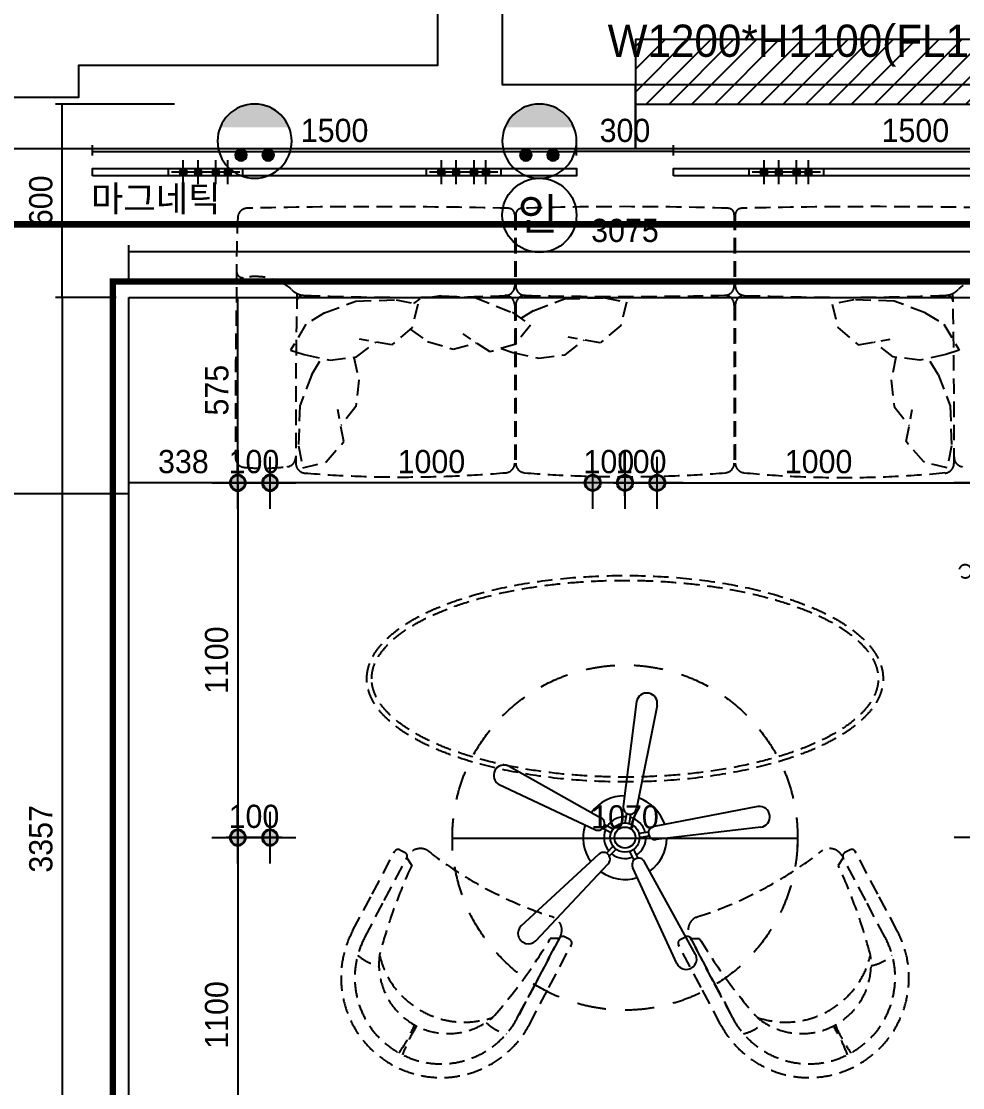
# Model space of a CAD drawing. Header units: millimetres. Extents: x 346859 to 753976, y -86090 to 5333.
# Drawn here: x 437295 to 440212, y -17125 to -13819 of the extents above; entities that cross this region are included whole.
import ezdxf

# ---------------------------------------------------------------- set-up
doc = ezdxf.new("R2010")
doc.units = ezdxf.units.MM
doc.header["$LTSCALE"] = 60
for name, pattern in [('DH-HID2', [1.2, 0.8, -0.4]), ('HID', [2.5, 1.5, -1]), ('HID2', [1, 0.5, -0.5])]:
    doc.linetypes.add(name, pattern=pattern)
for name, color, linetype in [('0-ELC TEXT', 7, 'Continuous'), ('03-WAL NEW', 3, 'Continuous'), ('04-WIN', 4, 'Continuous'), ('06-FUR', 6, 'Continuous'), ('06-LIGHT', 4, 'Continuous'), ('07-DIM WAL', 5, 'Continuous'), ('2CONTINUOUS', 2, 'Continuous'), ('3.기호.계단선', 30, 'Continuous'), ('CEIL-LIGHT', 7, 'Continuous'), ('FU-FURM', 251, 'DH-HID2'), ('HAT', 8, 'Continuous'), ('RC-LIGHT', 7, 'Continuous'), ('설비', 140, 'Continuous')]:
    doc.layers.add(name, color=color, linetype=linetype)
doc.styles.add('YOURNAME', font='HY울릉도M.TTF')
doc.styles.add('코레일둥고', font='Korail_Round_Gothic_Medium.ttf')
doc.dimstyles.new('40', dxfattribs={"dimscale": 40, "dimtxt": 1.8, "dimasz": 0.9, "dimexe": 0.5, "dimexo": 1, "dimgap": 0.7, "dimtad": 1, "dimdec": 0, "dimzin": 0, "dimdsep": 46, "dimtxsty": 'YOURNAME', "dimblk": 'NONE', "dimcen": 0, "dimclrd": 1, "dimclre": 1, "dimclrt": 7, "dimadec": 0, "dimazin": 0, "dimtfac": 1, "dimtdec": 0, "dimtix": 1, "dimtmove": 2, "dimatfit": 3, "dimldrblk": 'NONE', "dimfxl": 1, "dimtolj": 1, "dimtzin": 0, "dimarcsym": 0})

# ---------------------------------------------------------------- blocks, each defined once
blk = doc.blocks.new('VUSAUSEH')
at = {"layer": '04-WIN'}
blk.add_lwpolyline([(413398.2, 42963.2), (413398.2, 43163.2), (414598.2, 43163.2), (414598.2, 42963.2)], close=True, dxfattribs=at)
at = {"layer": '2CONTINUOUS'}
blk.add_lwpolyline([(409911.2, 43123.2), (411673.2, 43123.2), (411673.2, 43223.2), (412785.2, 43223.2), (412785.2, 44084.2), (412985.2, 44084.2), (412985.2, 43163.2), (413398.2, 43163.2), (413398.2, 42963.2), (409911.2, 42963.2), (409911.2, 43123.2)], dxfattribs=at)
at = {"layer": '0-ELC TEXT', "style": '코레일둥고'}
blk.add_text('W1200*H1100(FL1210)', height=100, dxfattribs=at).set_placement((413312, 43248.5))
blk = doc.blocks.new('cjswjdeh')
at = {"layer": 'HAT'}
h = blk.add_hatch(dxfattribs=at)
h.set_pattern_fill('_USER', color=8, scale=50, angle=45, pattern_type=0)
h.set_pattern_definition([(45, (91194.99, 68), (-35.355339, 35.355339), [])])
h.paths.add_polyline_path([(439198.2, 43102.2), (439198.2, 43302.2), (440398.2, 43302.2), (440398.2, 43102.2)])
at = {"layer": '03-WAL NEW'}
blk.add_lwpolyline([(439198.2, 43102.2), (440398.2, 43102.2), (440398.2, 43302.2), (439198.2, 43302.2)], close=True, dxfattribs=at)
at = {"layer": 'FU-FURM', "color": 8}
for p, q in [((438824, 42758.9), (438824, 42538.3)), ((438827, 42758.9), (438827, 42538.7)), ((439504.5, 42758.9), (439504.5, 42539.1)), ((439507.5, 42758.9), (439507.5, 42538.7)), ((437961.8, 42605.4), (437962, 42534.4)), ((438234.9, 42454.4), (438331.5, 42491.4)), ((438331.5, 42491.4), (438456.2, 42495)), ((438456.2, 42495), (438523.9, 42481.5)), ((438529.5, 42498.1), (438510.3, 42484.2)), ((438596.5, 42507.1), (438529.5, 42498.1)), ((438596.5, 42507.1), (438699.9, 42502.6)), ((438699.9, 42502.6), (438815.7, 42456.4)), ((438881.5, 42460.9), (438978.1, 42497.9)), ((438978.1, 42497.9), (439102.8, 42501.5)), ((439102.8, 42501.5), (439170.5, 42488)), ((439170.5, 42488), (439152.5, 42415.7)), ((439875.2, 42495), (439807.5, 42481.5)), ((439999.9, 42491.4), (439875.2, 42495)), ((440096.5, 42454.4), (439999.9, 42491.4)), ((438234.9, 42454.4), (438177, 42419.5)), ((438523.9, 42481.5), (438505.9, 42409.3)), ((438815.7, 42456.4), (438872.4, 42417)), ((438824, 42478.5), (438824, 41988.8)), ((438827, 42478.8), (438827, 41988.8)), ((438881.5, 42460.9), (438842.8, 42437.6)), ((439504.5, 42478.8), (439504.5, 41988.8)), ((439507.5, 42479.4), (439507.5, 41988.9)), ((439807.5, 42481.5), (439825.5, 42409.3)), ((440096.5, 42454.4), (440154.4, 42419.5)), ((438177, 42419.5), (438141, 42358.8)), ((438505.9, 42409.3), (438442.7, 42355.1)), ((438500.2, 42404.4), (438554, 42366)), ((438747.7, 42333.4), (438663.7, 42389.4)), ((438872.4, 42417), (438827.2, 42357.9)), ((439152.5, 42415.7), (439089.3, 42361.6)), ((439825.5, 42409.3), (439888.7, 42355.1)), ((440154.4, 42419.5), (440190.4, 42358.8)), ((438141, 42358.8), (438129.5, 42339.3)), ((438334, 42318.1), (438393, 42364.1)), ((438442.7, 42355.1), (438343.3, 42373.2)), ((438554, 42366), (438633.2, 42342.6)), ((438633.2, 42342.6), (438705.7, 42361.4)), ((438827.2, 42357.9), (438747.7, 42333.4)), ((438980.6, 42324.6), (439039.6, 42370.6)), ((439089.3, 42361.6), (438989.9, 42379.6)), ((439888.7, 42355.1), (439988.1, 42373.2)), ((439997.4, 42318.1), (439938.4, 42364.1)), ((440190.4, 42358.8), (440201.9, 42339.3)), ((438129.5, 42339.3), (438171.2, 42325.4)), ((438171.2, 42325.4), (438252, 42308.1)), ((438781.7, 42343.9), (438817.8, 42331.9)), ((438817.8, 42331.9), (438898.6, 42314.5)), ((438898.6, 42314.5), (438980.6, 42324.6)), ((440160.2, 42325.4), (440079.4, 42308.1)), ((440201.9, 42339.3), (440160.2, 42325.4)), ((438194.7, 42263.3), (438225.1, 42313.8)), ((438252, 42308.1), (438334, 42318.1)), ((438325.8, 42317.1), (438341, 42246.2)), ((440005.6, 42317.1), (439990.4, 42246.2)), ((440079.4, 42308.1), (439997.4, 42318.1)), ((440136.8, 42263.3), (440106.3, 42313.8)), ((438194.7, 42263.3), (438157.7, 42166.6)), ((440136.8, 42263.3), (440173.8, 42166.6)), ((438341, 42246.2), (438331, 42164.2)), ((439990.4, 42246.2), (440000.4, 42164.2)), ((438157.7, 42166.6), (438154.1, 42042)), ((438331, 42164.2), (438284.9, 42105.1)), ((440000.4, 42164.2), (440046.5, 42105.1)), ((440173.8, 42166.6), (440177.4, 42042)), ((438294, 42055.5), (438275.9, 42154.8)), ((440037.5, 42055.5), (440055.5, 42154.8)), ((438154.1, 42042), (438167.6, 41974.2)), ((438239.8, 41992.3), (438294, 42055.5)), ((440091.6, 41992.3), (440037.5, 42055.5)), ((440177.4, 42042), (440163.8, 41974.2)), ((438167.6, 41974.2), (438239.8, 41992.3)), ((440163.8, 41974.2), (440091.6, 41992.3)), ((438382.1, 40652.5), (438451.8, 40784.4)), ((438468.2, 40789.5), (438484.3, 40781)), ((439863.2, 40789.5), (439847.1, 40781)), ((439949.3, 40652.5), (439879.6, 40784.4)), ((438419.7, 40632.7), (438489.4, 40764.5)), ((438489.4, 40764.5), (438504.6, 40741.4)), ((439842, 40764.5), (439826.8, 40741.4)), ((439911.7, 40632.7), (439842, 40764.5)), ((438321.6, 40538.2), (438382.1, 40652.5)), ((440009.8, 40538.2), (439949.3, 40652.5)), ((438359.2, 40518.3), (438419.7, 40632.7)), ((439972.2, 40518.3), (439911.7, 40632.7)), ((438964.9, 40520.2), (438892.3, 40382.8)), ((438892.3, 40382.8), (438962, 40514.7)), ((438962, 40514.7), (438934.3, 40514.3)), ((438994.6, 40511.3), (438978.4, 40519.8)), ((439336.9, 40511.3), (439353, 40519.8)), ((439366.5, 40520.2), (439439.1, 40382.8)), ((439369.4, 40514.7), (439397.1, 40514.3)), ((439439.1, 40382.8), (439369.4, 40514.7)), ((438929.9, 40363), (438999.6, 40494.9)), ((439401.5, 40363), (439331.8, 40494.9)), ((438831.9, 40268.5), (438892.3, 40382.8)), ((438892.3, 40382.8), (438831.9, 40268.5)), ((439499.6, 40268.5), (439439.1, 40382.8)), ((439439.1, 40382.8), (439499.6, 40268.5)), ((438869.5, 40248.6), (438929.9, 40363)), ((439462, 40248.6), (439401.5, 40363))]:
    blk.add_line(p, q, dxfattribs=at)
for centre, radius, start, end in [((437995.5, 42749.2), 30, 91.3847, 180), ((438394.7, 26028.1), 16755.8, 88.60025, 91.36763), ((438804, 42758.9), 20, 0, 90), ((438847, 42758.9), 20, 90, 180), ((439165.7, 32621.3), 10162.7, 88.20263, 91.79737), ((439484.5, 42758.9), 20, 0, 90), ((439527.5, 42758.9), 20, 90, 180), ((439936.5, 26048.6), 16735.4, 88.63155, 91.40061), ((441601.5, 42585.3), 3639.7, 177.4199, 180.0262), ((437981.8, 42583.7), 20, 180.0212, 275.0782), ((438019.5, 42385.6), 181.7, 57.5878, 101.4156), ((460385.3, 42123.3), 22427, 178.94948, 180.29926), ((438088.4, 42486.2), 60, 43.4233, 61.6567), ((438175.6, 42568.7), 60, 223.4233, 267.7332), ((438794, 42538.3), 30, 272.0731, 0), ((438857, 42538.7), 30, 180, 268.7953), ((439474.5, 42539.1), 30, 271.2881, 0), ((439537.5, 42538.7), 30, 180, 267.819), ((440155.3, 42568.7), 60, 272.2668, 316.5767), ((440242.5, 42486.2), 60, 118.3433, 136.5767), ((459959.1, 42109.6), 21813.9, 178.93528, 180.32022), ((438168.5, 42488.9), 20, 90, 180), ((438490.7, 50916.7), 8413.9, 267.83765, 272.07311), ((438794, 42478.5), 30, 0, 92.2479), ((438857, 42478.8), 30, 88.9878, 180), ((439155.4, 56729.4), 14223.9, 268.79526, 271.28809), ((439474.5, 42478.8), 30, 0, 91.0122), ((439537.5, 42479.4), 30, 101.0539, 180), ((439846.1, 50643.5), 8140.7, 267.81897, 272.20545), ((440162.5, 42488.9), 20, 0, 90), ((418371.9, 42109.6), 21813.9, 359.67978, 1.06472), ((437988.5, 42005.6), 30, 178.9327, 265.3487), ((438115.4, 42007.5), 30, 276.1197, 1.0625), ((440215.5, 42007.5), 30, 178.9375, 263.8803), ((438043.4, 42586.8), 613.8, 264.6482, 277.0418), ((438175.5, 41987.9), 30, 180.2976, 265.1553), ((438478.8, 45749.1), 3803.4, 265.388, 274.793), ((438794, 41988.8), 30, 275.0349, 0), ((438857, 41988.8), 30, 180, 265.6169), ((439165.7, 45890.1), 3943.5, 265.4761, 274.5239), ((439474.5, 41988.8), 30, 274.3831, 0), ((439537.5, 41988.9), 30, 180, 264.2111), ((439844.9, 45176.4), 3232.3, 264.4888, 275.5767), ((440155.4, 41987.9), 30, 274.8447, 359.7024), ((440220.3, 41653.4), 20, 23.546, 336.4581), ((438462.5, 40778.7), 12.2, 62.1409, 152.1409), ((438478.6, 40770.2), 12.2, 332.1409, 62.1409), ((438531.7, 40749.2), 44.5, 62.1409, 152.1409), ((439324.2, 41772), 1250.1, 231.877, 252.4048), ((439007.2, 41772), 1250.1, 287.5952, 308.123), ((439799.8, 40749.2), 44.5, 27.8591, 117.8591), ((439852.8, 40770.2), 12.2, 117.8591, 207.8591), ((439868.9, 40778.7), 12.2, 27.8591, 117.8591), ((440023.3, 40040.1), 1672.8, 155.2121, 165.3602), ((438308.1, 40040.1), 1672.8, 14.6398, 24.7879), ((438925.5, 40541), 44.5, 332.1409, 62.1409), ((439405.9, 40541), 44.5, 117.8591, 207.8591), ((438595.5, 40393.4), 309.8, 152.1409, 332.1409), ((439735.9, 40393.4), 309.8, 207.8591, 27.8591), ((438595.5, 40393.4), 267.3, 152.1409, 332.1409), ((437499.4, 41374.1), 1672.8, 318.7187, 329.0697), ((438972.8, 40509.1), 12.2, 62.1409, 152.1409), ((438988.9, 40500.5), 12.2, 332.1409, 62.1409), ((439342.5, 40500.5), 12.2, 117.8591, 207.8591), ((439358.7, 40509.1), 12.2, 27.8591, 117.8591), ((440832, 41374.1), 1672.8, 210.9303, 221.2813), ((439735.9, 40393.4), 267.3, 207.8591, 27.8591), ((438431.4, 40569), 141.6, 228.4603, 258.4306), ((438617.8, 40434.6), 214.8, 172.4383, 310.196), ((438667.5, 40525.4), 270, 193.4003, 289.234), ((439663.9, 40525.4), 270, 250.766, 346.5997), ((439713.6, 40434.6), 214.8, 229.804, 7.5617), ((439900, 40569), 141.6, 281.5694, 311.5397), ((438100.7, 40423.6), 449.6, 324.1217, 336.7973), ((438899.2, 40001.6), 449.6, 147.4863, 160.1601), ((438833.1, 40356.7), 141.6, 226.1639, 255.8215), ((439498.3, 40356.7), 141.6, 284.1785, 313.8361), ((439432.2, 40001.6), 449.6, 19.8399, 32.5137), ((440230.7, 40423.6), 449.6, 203.2027, 215.8783)]:
    blk.add_arc(centre, radius, start, end, dxfattribs=at)
blk.add_ellipse((439165.7, 41320.3), major_axis=(-800, 0), ratio=0.4, dxfattribs=at)
blk.add_open_spline([(438380.7, 41320.3), (438380.7, 41311.3), (438381.8, 41302.2), (438386.2, 41284.1), (438389.5, 41274.9), (438398.4, 41256.7), (438403.9, 41247.5), (438417.5, 41229.2), (438425.4, 41220.1), (438443.6, 41202.1), (438453.9, 41193.2), (438476.6, 41175.7), (438489.1, 41167.1), (438516.2, 41150.4), (438530.8, 41142.3), (438562, 41126.7), (438578.6, 41119.1), (438613.5, 41104.6), (438631.9, 41097.7), (438678.4, 41081.8), (438707.3, 41073.2), (438767.9, 41057.7), (438799.6, 41050.7), (438865.1, 41038.6), (438898.8, 41033.4), (438967.9, 41025), (439003.2, 41021.7), (439074.5, 41017.1), (439110.6, 41015.7), (439182.9, 41015.1), (439219.1, 41015.7), (439290.9, 41019), (439326.5, 41021.6), (439396.5, 41028.7), (439430.9, 41033.2), (439497.8, 41044.1), (439530.3, 41050.4), (439592.7, 41064.8), (439622.7, 41072.8), (439679.5, 41090.4), (439706.4, 41100), (439756.4, 41120.4), (439779.7, 41131.3), (439822.1, 41154.1), (439841.2, 41166.1), (439871, 41187.8), (439882.7, 41197.5), (439903.2, 41217), (439912.1, 41226.9), (439927.1, 41246.8), (439933.2, 41256.8), (439941.8, 41274.7), (439944.7, 41282.7), (439948.9, 41298.6), (439950.2, 41306.6), (439951, 41322.4), (439950.5, 41330.3), (439948, 41346.2), (439945.9, 41354.2), (439940, 41370.1), (439936.1, 41378.2), (439926.7, 41394.2), (439921.1, 41402.2), (439908, 41418.2), (439900.6, 41426.2), (439884, 41441.9), (439874.8, 41449.7), (439854.7, 41464.9), (439843.8, 41472.5), (439815.1, 41490.4), (439796.5, 41500.7), (439756.1, 41520.2), (439734.4, 41529.6), (439688.1, 41547.1), (439663.6, 41555.4), (439612.2, 41570.6), (439585.3, 41577.6), (439529.5, 41590.3), (439500.6, 41596), (439441.3, 41605.8), (439410.9, 41610.1), (439349, 41617), (439317.5, 41619.7), (439253.9, 41623.6), (439221.9, 41624.8), (439157.5, 41625.6), (439125.3, 41625.2), (439061.3, 41622.8), (439029.4, 41620.9), (438966.5, 41615.4), (438935.5, 41611.9), (438874.8, 41603.5), (438845.1, 41598.6), (438787.5, 41587.2), (438759.6, 41580.9), (438705.9, 41566.9), (438680.1, 41559.3), (438631.2, 41542.8), (438608.1, 41534), (438564.7, 41515.4), (438544.5, 41505.6), (438507.3, 41485.1), (438490.3, 41474.5), (438459.9, 41452.6), (438446.5, 41441.4), (438425.9, 41421), (438418, 41412), (438404.4, 41393.9), (438398.8, 41384.8), (438389.9, 41366.7), (438386.5, 41357.6), (438382, 41339.6), (438380.8, 41330.7), (438380.7, 41321.2), (438380.7, 41320.8), (438380.7, 41320.3)], degree=3, knots=[0, 0, 0, 0, 0.096006, 0.096006, 0.192013, 0.192013, 0.288019, 0.288019, 0.384026, 0.384026, 0.480032, 0.480032, 0.576039, 0.576039, 0.672045, 0.672045, 0.768052, 0.768052, 0.864058, 0.864058, 1.000623, 1.000623, 1.137188, 1.137188, 1.273752, 1.273752, 1.410317, 1.410317, 1.546881, 1.546881, 1.683446, 1.683446, 1.820011, 1.820011, 1.956575, 1.956575, 2.09314, 2.09314, 2.229705, 2.229705, 2.366269, 2.366269, 2.502834, 2.502834, 2.639398, 2.639398, 2.743847, 2.743847, 2.848296, 2.848296, 2.952744, 2.952744, 3.036859, 3.036859, 3.120973, 3.120973, 3.205087, 3.205087, 3.289202, 3.289202, 3.373316, 3.373316, 3.45743, 3.45743, 3.541545, 3.541545, 3.625659, 3.625659, 3.709774, 3.709774, 3.831324, 3.831324, 3.952874, 3.952874, 4.074424, 4.074424, 4.195974, 4.195974, 4.317525, 4.317525, 4.439075, 4.439075, 4.560625, 4.560625, 4.682175, 4.682175, 4.803725, 4.803725, 4.925276, 4.925276, 5.046826, 5.046826, 5.168376, 5.168376, 5.289926, 5.289926, 5.411476, 5.411476, 5.533027, 5.533027, 5.654577, 5.654577, 5.776127, 5.776127, 5.897677, 5.897677, 5.992828, 5.992828, 6.087979, 6.087979, 6.18313, 6.18313, 6.278281, 6.278281, 6.283185, 6.283185, 6.283185, 6.283185], dxfattribs=at)
blk.add_blockref('VUSAUSEH', (25800, 0))
blk = doc.blocks.new('CELILNGPAN')
at = {"layer": '06-FUR', "color": 6}
for p, q in [((48717.2, -3709.4), (48676.4, -4034.6)), ((48781.1, -3721), (48717.1, -4041.2)), ((48322.4, -3909.7), (48607.1, -4069.5)), ((48291.6, -3966.9), (48588.2, -4106.2)), ((48682.4, -4085.6), (48687.2, -4056.2)), ((48695.2, -4087.7), (48700, -4058.3)), ((49093.7, -4034.6), (48771.7, -4096.2)), ((48644.6, -4104.7), (48618.1, -4091.1)), ((49102.3, -4098.9), (48778, -4137)), ((48638.6, -4116.2), (48612.1, -4102.6)), ((48725.1, -4117.8), (48754.5, -4113.2)), ((48727, -4130.6), (48756.5, -4126)), ((48645.1, -4158.1), (48623.9, -4179.1)), ((48360.1, -4404.3), (48600.1, -4182.9)), ((48654.2, -4167.3), (48633.1, -4188.3)), ((48696.1, -4174.1), (48709.5, -4200.7)), ((48707.7, -4168.3), (48721.1, -4194.9)), ((48404.9, -4451.3), (48629.1, -4212.2)), ((48842.1, -4521.2), (48705.7, -4224.6)), ((48900.6, -4493.1), (48742.5, -4206))]:
    blk.add_line(p, q, dxfattribs=at)
for radius in [45.4, 32.5]:
    blk.add_circle((48681.6, -4131), radius, dxfattribs=at)
for centre, radius, start, end in [((48749.2, -3715.2), 32.5, 349.67, 169.67), ((48307, -3938.3), 32.5, 61.67, 241.67), ((48681.6, -4131), 129.8, 90.4651, 143.078), ((48681.6, -4131), 129.8, 18.4651, 71.078), ((48681.6, -4131), 64.9, 86.5125, 147.0342), ((48696.7, -4037.9), 20.6, 170.7734, 350.7734), ((49098, -4066.8), 32.5, 277.67, 97.67), ((48681.6, -4131), 129.8, 162.4651, 215.078), ((48597.7, -4087.9), 20.6, 242.7734, 62.7734), ((48681.6, -4131), 64.9, 14.5125, 75.0342), ((48774.9, -4116.6), 20.6, 98.7734, 278.7734), ((48681.6, -4131), 64.9, 158.5125, 219.0342), ((48681.6, -4131), 64.9, 302.5125, 3.0342), ((48681.6, -4131), 129.8, 306.4651, 359.078), ((48614.6, -4197.5), 20.6, 314.7734, 134.7734), ((48681.6, -4131), 64.9, 230.5125, 291.0342), ((48724.1, -4215.3), 20.6, 26.7734, 206.7734), ((48681.6, -4131), 129.8, 234.4651, 287.078), ((48382.5, -4427.8), 32.5, 133.67, 313.67), ((48871.4, -4507.2), 32.5, 205.67, 25.67)]:
    blk.add_arc(centre, radius, start, end, dxfattribs=at)
blk = doc.blocks.new('1')
at = {"linetype": 'Continuous'}
h = blk.add_hatch(color=4, dxfattribs=at)
h.dxf.hatch_style = 1
edge = h.paths.add_edge_path()
edge.add_arc((11539653.5, -14273503.8), 37.5, 0, 360)
at = {"color": 1, "linetype": 'Continuous'}
for p, q in [((11539653.5, -14273637.1), (11539653.5, -14273370.5)), ((11539520.2, -14273503.8), (11539786.8, -14273503.8))]:
    blk.add_line(p, q, dxfattribs=at)
at = {"color": 4, "linetype": 'Continuous'}
for radius in [41.5, 37.5]:
    blk.add_circle((11539653.5, -14273503.8), radius, dxfattribs=at)
blk = doc.blocks.new('*D81')
at = {"layer": '07-DIM WAL', "color": 1, "lineweight": -2, "transparency": 16777216}
for p, q in [((437628.2, -15284.4), (436628.2, -15284.4)), ((436628.2, -15308.6), (436628.2, -15304.4)), ((437628.2, -15324.4), (437628.2, -15304.4))]:
    blk.add_line(p, q, dxfattribs=at)
at = {"layer": 'Defpoints', "color": 0, "transparency": 16777216}
for p in [(436628.2, -15268.6), (436628.2, -15284.4), (437628.2, -15284.4)]:
    blk.add_point(p, dxfattribs=at)
at = {"layer": '07-DIM WAL', "color": 7, "transparency": 16777216, "insert": (437128.2, -15219), "char_height": 72, "attachment_point": 5, "style": 'YOURNAME'}
blk.add_mtext('\\A1;1000', dxfattribs=at)
blk = doc.blocks.new('_None')
blk = doc.blocks.new('*D88')
at = {"layer": '07-DIM WAL', "color": 1, "lineweight": -2, "transparency": 16777216}
for p, q in [((437628.2, -14635.4), (437628.2, -14513.1)), ((440703.2, -14635.4), (440703.2, -14513.1)), ((437628.2, -14533.1), (440703.2, -14533.1))]:
    blk.add_line(p, q, dxfattribs=at)
at = {"layer": 'Defpoints', "color": 0, "transparency": 16777216}
for p in [(440703.2, -14533.1), (437628.2, -14675.4), (440703.2, -14675.4)]:
    blk.add_point(p, dxfattribs=at)
at = {"layer": '07-DIM WAL', "color": 7, "transparency": 16777216, "insert": (439165.7, -14467.7), "char_height": 72, "attachment_point": 5, "style": 'YOURNAME'}
blk.add_mtext('\\A1;3075', dxfattribs=at)
blk = doc.blocks.new('55')
at = {"layer": '3.기호.계단선'}
blk.add_lwpolyline([(435129.2, 40779.2), (435152.2, 40779.2), (435152.2, 41009.2), (435129.2, 41009.2)], close=True, dxfattribs=at)
at = {"layer": 'RC-LIGHT', "xscale": 0.2771084337249428, "yscale": 0.2771084337249428, "zscale": 0.2771084337249428, "rotation": 90.00000000000001}
for p in [(-3520167.6, -3156772.1), (-3520167.6, -3156818.1), (-3520167.6, -3156873.2), (-3520167.6, -3156910.1)]:
    blk.add_blockref('1', p, dxfattribs=at)
blk = doc.blocks.new('*D103')
at = {"layer": '07-DIM WAL', "color": 1, "lineweight": -2, "transparency": 16777216}
for p, q in [((437515.7, -14235.4), (437515.7, -14203)), ((439015.7, -14235.4), (439015.7, -14203)), ((437515.7, -14223), (439015.7, -14223))]:
    blk.add_line(p, q, dxfattribs=at)
at = {"layer": 'Defpoints', "color": 0, "transparency": 16777216}
for p in [(439015.7, -14223), (437515.7, -14275.4), (439015.7, -14275.4)]:
    blk.add_point(p, dxfattribs=at)
at = {"layer": '07-DIM WAL', "color": 7, "transparency": 16777216, "insert": (438265.7, -14157.6), "char_height": 72, "attachment_point": 5, "style": 'YOURNAME'}
blk.add_mtext('\\A1;1500', dxfattribs=at)
blk = doc.blocks.new('*D104')
at = {"layer": '07-DIM WAL', "color": 1, "lineweight": -2, "transparency": 16777216}
for p, q in [((439315.7, -14235.4), (439315.7, -14203)), ((440815.7, -14235.4), (440815.7, -14203)), ((439315.7, -14223), (440815.7, -14223))]:
    blk.add_line(p, q, dxfattribs=at)
at = {"layer": 'Defpoints', "color": 0, "transparency": 16777216}
for p in [(440815.7, -14223), (439315.7, -14275.4), (440815.7, -14275.4)]:
    blk.add_point(p, dxfattribs=at)
at = {"layer": '07-DIM WAL', "color": 7, "transparency": 16777216, "insert": (440065.7, -14157.6), "char_height": 72, "attachment_point": 5, "style": 'YOURNAME'}
blk.add_mtext('\\A1;1500', dxfattribs=at)
blk = doc.blocks.new('*D110')
at = {"layer": '07-DIM WAL', "color": 1, "lineweight": -2, "transparency": 16777216}
for p, q in [((437770, -14075.4), (437400.9, -14075.4)), ((437420.9, -14675.4), (437420.9, -14075.4)), ((437588.2, -14675.4), (437400.9, -14675.4))]:
    blk.add_line(p, q, dxfattribs=at)
at = {"layer": 'Defpoints', "color": 0, "transparency": 16777216}
for p in [(437420.9, -14075.4), (437810, -14075.4), (437628.2, -14675.4)]:
    blk.add_point(p, dxfattribs=at)
at = {"layer": '07-DIM WAL', "color": 7, "transparency": 16777216, "insert": (437355.4, -14375.4), "char_height": 72, "attachment_point": 5, "rotation": 90, "style": 'YOURNAME'}
blk.add_mtext('\\A1;600', dxfattribs=at)
blk = doc.blocks.new('*D111')
at = {"layer": '07-DIM WAL', "color": 1, "lineweight": -2, "transparency": 16777216}
for p, q in [((439015.7, -14235.4), (439015.7, -14203)), ((439315.7, -14235.4), (439315.7, -14203)), ((439315.7, -14223), (439015.7, -14223))]:
    blk.add_line(p, q, dxfattribs=at)
at = {"layer": 'Defpoints', "color": 0, "transparency": 16777216}
for p in [(439015.7, -14223), (439015.7, -14275.4), (439315.7, -14275.4)]:
    blk.add_point(p, dxfattribs=at)
at = {"layer": '07-DIM WAL', "color": 7, "transparency": 16777216, "insert": (439165.7, -14157.6), "char_height": 72, "attachment_point": 5, "style": 'YOURNAME'}
blk.add_mtext('\\A1;300', dxfattribs=at)
blk = doc.blocks.new('*D113')
at = {"layer": '07-DIM WAL', "color": 1, "lineweight": -2, "transparency": 16777216}
for p, q in [((437588.2, -14675.4), (437400.9, -14675.4)), ((437420.9, -14675.4), (437420.9, -18032.4)), ((437588.2, -18032.4), (437400.9, -18032.4))]:
    blk.add_line(p, q, dxfattribs=at)
at = {"layer": 'Defpoints', "color": 0, "transparency": 16777216}
for p in [(437628.2, -14675.4), (437420.9, -18032.4), (437628.2, -18032.4)]:
    blk.add_point(p, dxfattribs=at)
at = {"layer": '07-DIM WAL', "color": 7, "transparency": 16777216, "insert": (437355.5, -16353.9), "char_height": 72, "attachment_point": 5, "rotation": 90, "style": 'YOURNAME'}
blk.add_mtext('\\A1;3357', dxfattribs=at)
blk = doc.blocks.new('*D159')
at = {"layer": '07-DIM WAL', "color": 1, "lineweight": -2, "transparency": 16777216}
for p, q in [((439129.7, -15249.9), (439301.7, -15249.9)), ((439165.7, -15289.9), (439165.7, -15269.9)), ((439265.7, -15289.9), (439265.7, -15269.9))]:
    blk.add_line(p, q, dxfattribs=at)
at = {"layer": 'Defpoints', "color": 0, "transparency": 16777216}
for p in [(439165.7, -15249.9), (439265.7, -15249.9), (439265.7, -15249.9)]:
    blk.add_point(p, dxfattribs=at)
at = {"layer": '07-DIM WAL', "color": 7, "transparency": 16777216, "insert": (439215.7, -15184.5), "char_height": 72, "attachment_point": 5, "style": 'YOURNAME'}
blk.add_mtext('\\A1;100', dxfattribs=at)
blk = doc.blocks.new('*D160')
at = {"layer": '07-DIM WAL', "color": 1, "lineweight": -2, "transparency": 16777216}
for p, q in [((439201.7, -15249.9), (439029.7, -15249.9)), ((439065.7, -15289.9), (439065.7, -15269.9)), ((439165.7, -15289.9), (439165.7, -15269.9))]:
    blk.add_line(p, q, dxfattribs=at)
at = {"layer": 'Defpoints', "color": 0, "transparency": 16777216}
for p in [(439065.7, -15249.9), (439065.7, -15249.9), (439165.7, -15249.9)]:
    blk.add_point(p, dxfattribs=at)
at = {"layer": '07-DIM WAL', "color": 7, "transparency": 16777216, "insert": (439115.7, -15184.5), "char_height": 72, "attachment_point": 5, "style": 'YOURNAME'}
blk.add_mtext('\\A1;100', dxfattribs=at)
blk = doc.blocks.new('*D161')
at = {"layer": '07-DIM WAL', "color": 1, "lineweight": -2, "transparency": 16777216}
for p, q in [((439065.7, -15249.9), (438065.7, -15249.9)), ((438065.7, -15289.9), (438065.7, -15269.9)), ((439065.7, -15289.9), (439065.7, -15269.9))]:
    blk.add_line(p, q, dxfattribs=at)
at = {"layer": 'Defpoints', "color": 0, "transparency": 16777216}
for p in [(438065.7, -15249.9), (438065.7, -15249.9), (439065.7, -15249.9)]:
    blk.add_point(p, dxfattribs=at)
at = {"layer": '07-DIM WAL', "color": 7, "transparency": 16777216, "insert": (438565.7, -15184.5), "char_height": 72, "attachment_point": 5, "style": 'YOURNAME'}
blk.add_mtext('\\A1;1000', dxfattribs=at)
blk = doc.blocks.new('*D162')
at = {"layer": '07-DIM WAL', "color": 1, "lineweight": -2, "transparency": 16777216}
for p, q in [((438101.7, -15249.9), (437929.7, -15249.9)), ((437965.7, -15289.9), (437965.7, -15269.9)), ((438065.7, -15289.9), (438065.7, -15269.9))]:
    blk.add_line(p, q, dxfattribs=at)
at = {"layer": 'Defpoints', "color": 0, "transparency": 16777216}
for p in [(437965.7, -15249.9), (437965.7, -15249.9), (438065.7, -15249.9)]:
    blk.add_point(p, dxfattribs=at)
at = {"layer": '07-DIM WAL', "color": 7, "transparency": 16777216, "insert": (438015.7, -15184.5), "char_height": 72, "attachment_point": 5, "style": 'YOURNAME'}
blk.add_mtext('\\A1;100', dxfattribs=at)
blk = doc.blocks.new('*D163')
at = {"layer": '07-DIM WAL', "color": 1, "lineweight": -2, "transparency": 16777216}
for p, q in [((438101.7, -16349.9), (437929.7, -16349.9)), ((437965.7, -16389.9), (437965.7, -16369.9)), ((438065.7, -16389.9), (438065.7, -16369.9))]:
    blk.add_line(p, q, dxfattribs=at)
at = {"layer": 'Defpoints', "color": 0, "transparency": 16777216}
for p in [(437965.7, -16349.9), (437965.7, -16349.9), (438065.7, -16349.9)]:
    blk.add_point(p, dxfattribs=at)
at = {"layer": '07-DIM WAL', "color": 7, "transparency": 16777216, "insert": (438015.7, -16284.5), "char_height": 72, "attachment_point": 5, "style": 'YOURNAME'}
blk.add_mtext('\\A1;100', dxfattribs=at)
blk = doc.blocks.new('*D166')
at = {"layer": '07-DIM WAL', "color": 1, "lineweight": -2, "transparency": 16777216}
for p, q in [((437965.7, -15209.9), (437965.7, -15229.9)), ((437965.7, -15249.9), (437628.2, -15249.9)), ((437628.2, -15285.4), (437628.2, -15269.9))]:
    blk.add_line(p, q, dxfattribs=at)
at = {"layer": 'Defpoints', "color": 0, "transparency": 16777216}
for p in [(437628.2, -15245.4), (437628.2, -15249.9), (437965.7, -15249.9)]:
    blk.add_point(p, dxfattribs=at)
at = {"layer": '07-DIM WAL', "color": 7, "transparency": 16777216, "insert": (437797, -15184.5), "char_height": 72, "attachment_point": 5, "style": 'YOURNAME'}
blk.add_mtext('\\A1;338', dxfattribs=at)
blk = doc.blocks.new('*D167')
at = {"layer": '07-DIM WAL', "color": 1, "lineweight": -2, "transparency": 16777216}
for p, q in [((437925.7, -14675.4), (437945.7, -14675.4)), ((437965.7, -15249.9), (437965.7, -14675.4)), ((437925.7, -15249.9), (437945.7, -15249.9))]:
    blk.add_line(p, q, dxfattribs=at)
at = {"layer": 'Defpoints', "color": 0, "transparency": 16777216}
for p in [(437965.7, -14675.4), (437965.7, -14675.4), (437965.7, -15249.9)]:
    blk.add_point(p, dxfattribs=at)
at = {"layer": '07-DIM WAL', "color": 7, "transparency": 16777216, "insert": (437901, -14962.7), "char_height": 72, "attachment_point": 5, "rotation": 90, "style": 'YOURNAME'}
blk.add_mtext('\\A1;575', dxfattribs=at)
blk = doc.blocks.new('*D168')
at = {"layer": '07-DIM WAL', "color": 1, "lineweight": -2, "transparency": 16777216}
for p, q in [((437925.7, -15249.9), (437945.7, -15249.9)), ((437965.7, -15249.9), (437965.7, -16349.9)), ((437925.7, -16349.9), (437945.7, -16349.9))]:
    blk.add_line(p, q, dxfattribs=at)
at = {"layer": 'Defpoints', "color": 0, "transparency": 16777216}
for p in [(437965.7, -15249.9), (437965.7, -16349.9), (437965.7, -16349.9)]:
    blk.add_point(p, dxfattribs=at)
at = {"layer": '07-DIM WAL', "color": 7, "transparency": 16777216, "insert": (437900.3, -15799.9), "char_height": 72, "attachment_point": 5, "rotation": 90, "style": 'YOURNAME'}
blk.add_mtext('\\A1;1100', dxfattribs=at)
blk = doc.blocks.new('*D169')
at = {"layer": '07-DIM WAL', "color": 1, "lineweight": -2, "transparency": 16777216}
for p, q in [((437925.7, -16349.9), (437945.7, -16349.9)), ((437965.7, -16349.9), (437965.7, -17449.9)), ((437973.8, -17449.9), (437985.7, -17449.9))]:
    blk.add_line(p, q, dxfattribs=at)
at = {"layer": 'Defpoints', "color": 0, "transparency": 16777216}
for p in [(437965.7, -16349.9), (437933.8, -17449.9), (437965.7, -17449.9)]:
    blk.add_point(p, dxfattribs=at)
at = {"layer": '07-DIM WAL', "color": 7, "transparency": 16777216, "insert": (437900.3, -16899.9), "char_height": 72, "attachment_point": 5, "rotation": 90, "style": 'YOURNAME'}
blk.add_mtext('\\A1;1100', dxfattribs=at)
blk = doc.blocks.new('*D170')
at = {"layer": '07-DIM WAL', "color": 1, "lineweight": -2, "transparency": 16777216}
for p, q in [((439265.7, -15209.9), (439265.7, -15229.9)), ((439265.7, -15249.9), (440265.7, -15249.9)), ((440265.7, -15289.9), (440265.7, -15269.9))]:
    blk.add_line(p, q, dxfattribs=at)
at = {"layer": 'Defpoints', "color": 0, "transparency": 16777216}
for p in [(439265.7, -15249.9), (440265.7, -15249.9), (440265.7, -15249.9)]:
    blk.add_point(p, dxfattribs=at)
at = {"layer": '07-DIM WAL', "color": 7, "transparency": 16777216, "insert": (439765.7, -15184.5), "char_height": 72, "attachment_point": 5, "style": 'YOURNAME'}
blk.add_mtext('\\A1;1000', dxfattribs=at)
blk = doc.blocks.new('egoo')
at = {"layer": '설비'}
h = blk.add_hatch(color=140, dxfattribs=at)
edge = h.paths.add_edge_path()
edge.add_arc((1015645.3, 443433.7), 22.3, 0, 360)
h = blk.add_hatch(color=140, dxfattribs=at)
edge = h.paths.add_edge_path()
edge.add_arc((1015747.7, 443433.7), 22.3, 0, 360)
h = blk.add_hatch(color=140, dxfattribs=at)
edge = h.paths.add_edge_path()
edge.add_line((1015826.3, 443329.1), (1015566.6, 443329.1))
edge.add_ellipse((1015696.5, 443381.5), major_axis=(99, 99), ratio=1, start_angle=156.9578, end_angle=293.0422)
at = {"layer": '설비', "color": 140}
for centre, radius in [((1015696.5, 443381.5), 140), ((1015645.3, 443433.7), 22.3), ((1015747.7, 443433.7), 22.3)]:
    blk.add_circle(centre, radius, dxfattribs=at)
blk = doc.blocks.new('DLSXJSPT')
at = {"layer": '설비', "color": 140}
blk.add_circle((242956, 103418.4), 115, dxfattribs=at)
at = {"layer": '설비', "color": 140, "style": '코레일둥고'}
blk.add_text('인', height=100, dxfattribs=at).set_placement((242888.1, 103372))
blk = doc.blocks.new('*D285')
at = {"layer": '07-DIM WAL', "color": 1, "lineweight": -2, "transparency": 16777216}
for p, q in [((438630.7, -16351.5), (439700.7, -16351.5)), ((438630.7, -16389.9), (438630.7, -16371.5)), ((439700.7, -16389.9), (439700.7, -16371.5))]:
    blk.add_line(p, q, dxfattribs=at)
at = {"layer": 'Defpoints', "color": 0, "transparency": 16777216}
for p in [(438630.7, -16349.9), (439700.7, -16349.9), (439700.7, -16351.5)]:
    blk.add_point(p, dxfattribs=at)
at = {"layer": '07-DIM WAL', "color": 7, "transparency": 16777216, "insert": (439165.7, -16286.1), "char_height": 72, "attachment_point": 5, "style": 'YOURNAME'}
blk.add_mtext('\\A1;1070', dxfattribs=at)

msp = doc.modelspace()

# ---------------------------------------------------------------- linework, layer by layer
at = {"layer": '3.기호.계단선', "color": 140, "linetype": 'HID2', "const_width": 20}
msp.add_lwpolyline([(429033.2, -13832.4), (433551.2, -13832.4), (433551.2, -14448.3), (441103.2, -14448.3), (441103.2, -16536.6)], dxfattribs=at)
at = {"layer": '3.기호.계단선'}
for points in [[(437515.7, -14298.4), (437515.7, -14275.4), (439015.7, -14275.4), (439015.7, -14298.4)], [(439315.7, -14298.4), (439315.7, -14275.4), (440815.7, -14275.4), (440815.7, -14298.4)]]:
    msp.add_lwpolyline(points, close=True, dxfattribs=at)
at = {"layer": '3.기호.계단선', "color": 10, "linetype": 'HID', "const_width": 20}
msp.add_lwpolyline([(437578.2, -14625.4), (440753.2, -14625.4), (440753.2, -18082.4), (437578.2, -18082.4)], close=True, dxfattribs=at)
at = {"layer": 'CEIL-LIGHT'}
msp.add_lwpolyline([(437628.2, -14675.4), (440703.2, -14675.4), (440703.2, -18032.4), (437628.2, -18032.4)], close=True, dxfattribs=at)
at = {"layer": 'RC-LIGHT', "linetype": 'HID'}
msp.add_circle((439165.7, -16349.9), 535, dxfattribs=at)

# ---------------------------------------------------------------- block references
msp.add_blockref('cjswjdeh', (0, -57177.6))
at = {"layer": '06-LIGHT'}
msp.add_blockref('CELILNGPAN', (390484.1, -12218.9), dxfattribs=at)
at = {"layer": '07-DIM WAL', "xscale": -1, "rotation": 89.99999999999991}
for p in [(478759.9, 420853.8), (479559.9, 420853.8), (480559.9, 420853.8)]:
    msp.add_blockref('55', p, dxfattribs=at)
at = {"layer": 'RC-LIGHT', "yscale": 0.6024096385271789, "zscale": 0.6024096385271789}
for p, xscale, rotation in [((9036462, -6966848.4), -0.6024096385271789, 270), ((9036562, -6966848.4), -0.6024096385271789, 270), ((-8159430.5, -6966848.4), 0.6024096385271789, 90.00000000000001), ((-8159330.5, -6966848.4), 0.6024096385271789, 90.00000000000001), ((-8159230.5, -6966848.4), 0.6024096385271789, 90.00000000000001), ((-8158230.5, -6966848.4), 0.6024096385271789, 90.00000000000001), ((9036462, -6967948.4), -0.6024096385271789, 270), ((9036562, -6967948.4), -0.6024096385271789, 270), ((-8158230.5, -6967948.4), 0.6024096385271789, 90.00000000000001)]:
    msp.add_blockref('1', p, dxfattribs=dict(at, xscale=xscale, rotation=rotation))
at = {"layer": '설비', "color": 140, "xscale": -0.8214285869294655, "yscale": 0.8214285869294655, "zscale": 0.8214285869294655, "rotation": 180}
for p in [(-396304.4, 350015.8), (-395421.6, 350015.8)]:
    msp.add_blockref('egoo', p, dxfattribs=at)
at = {"layer": '설비'}
msp.add_blockref('DLSXJSPT', (195944.5, -117838.8), dxfattribs=at)

# ---------------------------------------------------------------- texts
at = {"layer": '3.기호.계단선', "linetype": 'HID', "style": '코레일둥고'}
msp.add_text('마그네틱', height=80, dxfattribs=at).set_placement((437510.6, -14408.7))

# ---------------------------------------------------------------- dimensions: what is measured, and where the dimension line sits
at = {"layer": '07-DIM WAL'}
for base, p1, p2, picture, middle in [((437420.9, -14075.4), (437628.2, -14675.4), (437810, -14075.4), '*D110', (437355.4, -14375.4)), ((437420.9, -18032.4), (437628.2, -14675.4), (437628.2, -18032.4), '*D113', (437355.5, -16353.9)), ((437965.7121989, -14675.4390389), (437965.7121989, -15249.9390389), (437965.7121989, -14675.4390389), '*D167', (437900.9931577, -14962.6890389)), ((437965.7, -16349.9), (437965.7, -15249.9), (437965.7, -16349.9), '*D168', (437900.3, -15799.9)), ((437965.7, -17449.9), (437965.7, -16349.9), (437933.8, -17449.9), '*D169', (437900.3, -16899.9))]:
    dim = msp.add_linear_dim(base=base, p1=p1, p2=p2, angle=90, dimstyle='40', dxfattribs=at)
    dim.commit()
    dim.dimension.update_dxf_attribs({"geometry": picture, "text_midpoint": middle})
for base, p1, p2, picture, middle in [((439015.7, -14223), (437515.7, -14275.4), (439015.7, -14275.4), '*D103', (438265.7, -14157.6)), ((439015.7, -14223), (439315.7, -14275.4), (439015.7, -14275.4), '*D111', (439165.7, -14157.6)), ((440815.7, -14223), (439315.7, -14275.4), (440815.7, -14275.4), '*D104', (440065.7, -14157.6)), ((440703.2, -14533.1), (437628.2, -14675.4), (440703.2, -14675.4), '*D88', (439165.7, -14467.7)), ((437628.2121989, -15249.9390389), (437965.7121989, -15249.9390389), (437628.2121989, -15245.3530287), '*D166', (437796.9621989, -15184.4530203)), ((437965.7, -15249.9), (438065.7, -15249.9), (437965.7, -15249.9), '*D162', (438015.7, -15184.5)), ((438065.7, -15249.9), (439065.7, -15249.9), (438065.7, -15249.9), '*D161', (438565.7, -15184.5)), ((439065.7, -15249.9), (439165.7, -15249.9), (439065.7, -15249.9), '*D160', (439115.7, -15184.5)), ((439265.7, -15249.9), (439165.7, -15249.9), (439265.7, -15249.9), '*D159', (439215.7, -15184.5)), ((440265.7, -15249.9), (439265.7, -15249.9), (440265.7, -15249.9), '*D170', (439765.7, -15184.5)), ((436628.2, -15284.4), (437628.2, -15284.4), (436628.2, -15268.6), '*D81', (437128.2, -15219)), ((437965.7, -16349.9), (438065.7, -16349.9), (437965.7, -16349.9), '*D163', (438015.7, -16284.5)), ((439700.7, -16351.5), (438630.7, -16349.9), (439700.7, -16349.9), '*D285', (439165.7, -16286.1))]:
    dim = msp.add_linear_dim(base=base, p1=p1, p2=p2, dimstyle='40', dxfattribs=at)
    dim.commit()
    dim.dimension.update_dxf_attribs({"geometry": picture, "text_midpoint": middle})

doc.saveas('drawing.dxf')
